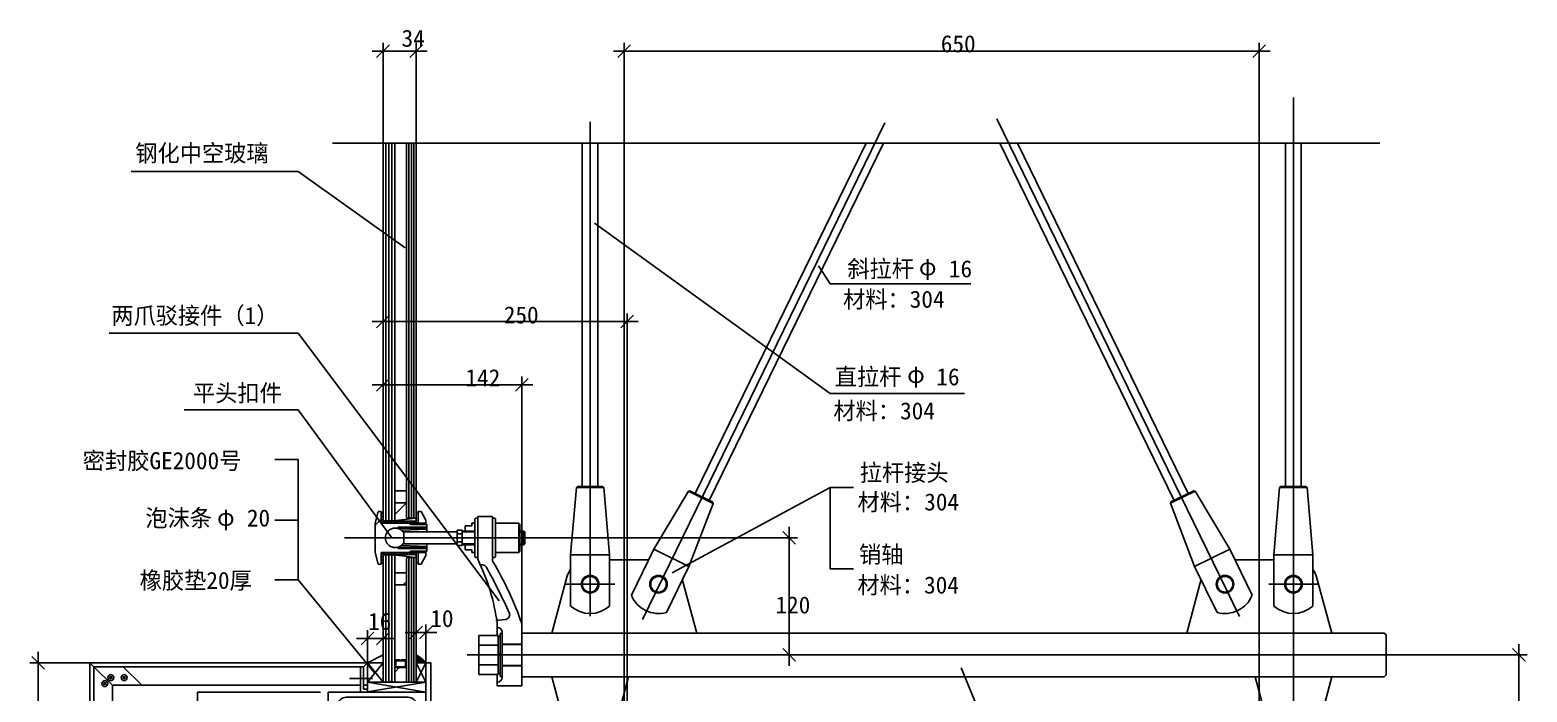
# Model space of a CAD drawing. Header units: metres. Extents: x 1086 to 2762, y 1114 to 2976.
# Drawn here: x 1218 to 2750, y 2298 to 2976 of the extents above; entities that cross this region are included whole.
import ezdxf

# ---------------------------------------------------------------- set-up
doc = ezdxf.new("R2010")
doc.units = ezdxf.units.M
for name, color, linetype in [('212', 2, 'Continuous'), ('3', 5, 'Continuous'), ('BZX', 1, 'Continuous'), ('CSX', 3, 'Continuous'), ('DHX', 4, 'Continuous'), ('PMX', 8, 'Continuous'), ('SDH', 7, 'Continuous'), ('TXT', 2, 'Continuous'), ('XSX', 6, 'Continuous'), ('图层4', 4, 'Continuous')]:
    doc.layers.add(name, color=color, linetype=linetype)

# ---------------------------------------------------------------- blocks, each defined once
blk = doc.blocks.new('A$C719D39D5')
at = {"layer": 'CSX'}
for p, q in [((15.8, 56.78, -342.86), (25.38, 55.94, -342.86)), ((0, 0, -342.86), (2.51, 0, -342.86))]:
    blk.add_line(p, q, dxfattribs=at)
for centre, radius, start, end in [((-624.51, 346.74, -342.86), 718.57, 331.32, 335.58), ((24.95, 50.96, -342.86), 5, 344.88, 85), ((2.51, 4, -342.86), 4, 270, 328.41)]:
    blk.add_arc(centre, radius, start, end, dxfattribs=at)
blk = doc.blocks.new('_ArchTick')
for p, q in [((0.86, 0), (-0.86, 0)), ((0, 0.65), (0, -0.65))]:
    blk.add_line(p, q)
at = {"color": 0, "linetype": 'ByBlock'}
blk.add_lwpolyline([(-0.5, -0.5), (0.5, 0.5)], dxfattribs=at)

msp = doc.modelspace()

# ---------------------------------------------------------------- hatches: boundary and pattern name
at = {"layer": 'BZX'}
h = msp.add_hatch(dxfattribs=at)
h.set_pattern_fill('ANSI38', scale=10)
h.paths.add_polyline_path([(1579.16, 2336.16), (1563.42, 2328.29), (1563.55, 2328.16), (1579.16, 2328.16)])
at = {"layer": 'PMX'}
h = msp.add_hatch(dxfattribs=at)
h.set_pattern_fill('ANSI31', scale=15)
h.paths.add_polyline_path([(1603.16, 2504.16), (1591.16, 2504.16), (1591.16, 2492.16), (1603.16, 2492.16)])
h = msp.add_hatch(dxfattribs=at)
h.set_pattern_fill('ANSI31', scale=25)
h.paths.add_polyline_path([(1622.66, 2471.16), (1605.67, 2471.16), (1607.93, 2469.66), (1624.16, 2469.66)])
h.paths.add_polyline_path([(1624.16, 2469.66), (1607.93, 2469.66), (1605.67, 2471.16), (1577.16, 2471.16), (1577.16, 2483.16), (1574.16, 2483.16), (1571.16, 2471.16), (1571.16, 2456.16), (1581.66, 2456.16, -0.41), (1591.66, 2466.16), (1594.66, 2466.16), (1594.66, 2467.16), (1624.16, 2467.16)])
h.paths.add_polyline_path([(1594.66, 2446.16), (1591.66, 2446.16, -0.41), (1581.66, 2456.16), (1571.16, 2456.16), (1571.16, 2441.16), (1574.16, 2429.16), (1577.16, 2429.16), (1577.16, 2441.16), (1605.67, 2441.16), (1607.93, 2442.66), (1624.16, 2442.66), (1624.16, 2445.16), (1594.66, 2445.16)])
h.paths.add_polyline_path([(1624.16, 2442.66), (1607.93, 2442.66), (1605.67, 2441.16), (1622.66, 2441.16)])
h = msp.add_hatch(dxfattribs=at)
h.set_pattern_fill('ANSI37', scale=18)
h.paths.add_polyline_path([(1603.16, 2492.16), (1591.16, 2492.16), (1591.16, 2474.66), (1590.16, 2473.66), (1612.16, 2476.16), (1604.16, 2476.16), (1603.16, 2477.16)])
h = msp.add_hatch(dxfattribs=at)
h.set_pattern_fill('ANSI31', scale=25)
h.paths.add_polyline_path([(1618.16, 2483.16), (1615.16, 2483.16), (1615.16, 2471.16), (1623.16, 2471.16), (1623.16, 2474.16)])
h.paths.add_polyline_path([(1623.16, 2438.16), (1623.16, 2441.16), (1615.16, 2441.16), (1615.16, 2429.16), (1618.16, 2429.16)])
h = msp.add_hatch(dxfattribs=at)
h.set_pattern_fill('ANSI37', scale=25)
h.paths.add_polyline_path([(1613.16, 2471.16), (1615.16, 2471.16), (1615.16, 2482.16), (1613.16, 2482.16)])
h.paths.add_polyline_path([(1615.16, 2441.16), (1613.16, 2441.16), (1613.16, 2430.16), (1615.16, 2430.16)])
h = msp.add_hatch(dxfattribs=at)
h.set_pattern_fill('ANSI31', scale=15)
h.paths.add_polyline_path([(1594.66, 2467.16), (1594.66, 2466.16), (1624.16, 2466.16), (1624.16, 2467.16)])
h.paths.add_polyline_path([(1624.16, 2464.97), (1624.16, 2466.16), (1594.66, 2466.16), (1594.66, 2465.7, -0.08), (1597.66, 2464.16)])
h.paths.add_polyline_path([(1624.16, 2446.16), (1624.16, 2447.35), (1597.66, 2448.16, -0.08), (1594.66, 2446.62), (1594.66, 2446.16)])
h.paths.add_polyline_path([(1594.66, 2446.16), (1594.66, 2445.16), (1624.16, 2445.16), (1624.16, 2446.16)])
h = msp.add_hatch(dxfattribs=at)
h.set_pattern_fill('ANSI37', scale=18)
h.paths.add_polyline_path([(1603.16, 2420.16), (1591.16, 2420.16), (1591.16, 2437.66), (1590.16, 2438.66), (1612.16, 2436.16), (1604.16, 2436.16), (1603.16, 2435.16)])
h = msp.add_hatch(dxfattribs=at)
h.set_pattern_fill('ANSI31', scale=15)
h.paths.add_polyline_path([(1603.16, 2408.16), (1591.16, 2408.16), (1591.16, 2420.16), (1603.16, 2420.16)])
h = msp.add_hatch(dxfattribs=at)
h.set_pattern_fill('HEX', scale=5)
h.paths.add_polyline_path([(1601.16, 2324.16), (1602.16, 2325.16), (1602.16, 2330.16), (1592.16, 2330.16), (1592.16, 2325.16), (1593.16, 2324.16)])
h = msp.add_hatch(dxfattribs=at)
h.set_pattern_fill('ANSI37', scale=18)
h.paths.add_polyline_path([(1603.16, 2324.74), (1601.57, 2323.16), (1592.74, 2323.16), (1591.16, 2324.74), (1591.16, 2309.16), (1590.16, 2308.16), (1604.16, 2308.16), (1603.16, 2309.16)])

# ---------------------------------------------------------------- linework, layer by layer
msp.add_line((1721.2, 2304.38), (1696.2, 2304.38))
at = {"layer": '3'}
for p, q in [((2604.2, 2358.66), (1721.2, 2358.66)), ((2604.2, 2313.66), (1721.2, 2313.66))]:
    msp.add_line(p, q, dxfattribs=at)
at = {"layer": 'BZX'}
for p, q in [((1579.16, 2860.51), (1579.16, 2962.77)), ((1613.16, 2860.51), (1613.16, 2962.77)), ((1826.2, 2907.34), (1826.2, 2962.77)), ((2476.2, 2907.34), (2476.2, 2962.77)), ((1613.16, 2954.77), (1579.16, 2954.77)), ((1819.44, 2954.77), (2476.2, 2954.77)), ((1601.96, 2753.36), (1492.23, 2831.43)), ((2037.07, 2603.92), (1795.75, 2778.67)), ((2037.07, 2716.22), (2025.02, 2734.79)), ((1579.16, 2631.27), (1579.16, 2685.68)), ((1829.16, 2628.78), (1829.16, 2685.68)), ((1829.16, 2677.68), (1579.16, 2677.68)), ((1492.23, 2665.7), (1697.96, 2391.54)), ((1579.16, 2549.89), (1579.16, 2620.87)), ((1721.2, 2612.87), (1579.16, 2612.87)), ((1721.2, 2358.69), (1721.2, 2620.87)), ((1492.23, 2587.23), (1588.03, 2456.16)), ((1492.23, 2536.37), (1492.23, 2413.19)), ((2037.07, 2507.75), (1875.33, 2420.23)), ((2037.07, 2424.45), (2037.07, 2507.75)), ((1751.36, 2456.16), (2002.92, 2456.16)), ((1994.92, 2456.16), (1994.92, 2336.16)), ((1492.23, 2413.19), (1570.16, 2318.16)), ((1563.16, 2328.19), (1563.16, 2361.04)), ((1579.16, 2328.19), (1579.16, 2361.04)), ((1613.16, 2328.19), (1613.16, 2367.07)), ((1623.16, 2328.19), (1623.16, 2367.07)), ((1579.16, 2353.04), (1563.16, 2353.04)), ((1613.16, 2359.07), (1623.16, 2359.07)), ((1791.23, 2336.16), (2002.92, 2336.16)), ((2669, 2336.16), (2749.96, 2336.16)), ((2741.96, 2336.16), (2741.96, 1731.29)), ((1279.13, 2328.16), (1218.15, 2328.16)), ((1279.13, 2328.16), (1218.15, 2328.16)), ((1226.15, 2328.16), (1226.15, 2194.16)), ((1226.15, 2328.16), (1226.15, 2194.16)), ((1302.16, 2305.16), (1283.16, 2324.16)), ((2256.36, 2115), (2171.13, 2323.13))]:
    msp.add_line(p, q, dxfattribs=at)
for centre in [(1300.52, 2312.95), (1314.15, 2312.95), (1294.37, 2306.8)]:
    msp.add_circle(centre, 3.04, dxfattribs=at)
at = {"layer": 'CSX'}
for p, q in [((1579.16, 2471.25), (1579.16, 2860.48)), ((1591.16, 2474.66), (1591.16, 2860.48)), ((1603.16, 2477.16), (1603.16, 2860.48)), ((1613.16, 2471.16), (1613.16, 2860.48)), ((1783.2, 2860.48, -44000), (1783.2, 2508.66, -44000)), ((1799.2, 2860.48, -44000), (1799.2, 2508.66, -44000)), ((2073.79, 2860.48), (1898.85, 2501.55)), ((2091.58, 2860.48), (1913.23, 2494.54)), ((2210.78, 2860.48), (2389.13, 2494.54)), ((2228.58, 2860.48), (2403.52, 2501.53)), ((2503.2, 2508.66, -44000), (2503.2, 2860.48, -44000)), ((2519.2, 2508.66, -44000), (2519.2, 2860.48, -44000)), ((1321.25, 2831.43), (1492.23, 2831.43)), ((2037.07, 2716.22), (2181.08, 2716.22)), ((1298.84, 2665.7), (1492.23, 2665.7)), ((2037.07, 2603.92), (2174.39, 2603.92)), ((1375.44, 2587.23), (1492.23, 2587.23)), ((1468.44, 2536.37), (1492.23, 2536.37)), ((1603.16, 2504.16), (1591.16, 2504.16)), ((1771.2, 2438.66), (1777.12, 2507.66)), ((1778.2, 2508.66), (1777.12, 2507.66)), ((1805.27, 2507.66), (1777.12, 2507.66)), ((1804.2, 2508.66), (1778.2, 2508.66)), ((1804.2, 2508.66), (1805.27, 2507.66)), ((1805.27, 2507.66), (1811.2, 2438.66)), ((1856.36, 2444.39), (1891.92, 2503.82)), ((1893.32, 2504.25), (1891.92, 2503.82)), ((1917.22, 2491.49), (1891.92, 2503.82)), ((1916.7, 2492.85), (1893.32, 2504.25)), ((2037.07, 2507.75), (2060.86, 2507.75)), ((2385.25, 2491.54), (2410.56, 2503.85)), ((2385.78, 2492.91), (2409.16, 2504.28)), ((2409.16, 2504.28), (2410.56, 2503.85)), ((2446.07, 2444.38), (2410.56, 2503.85)), ((2497.12, 2507.66), (2491.2, 2438.66)), ((2498.2, 2508.66), (2497.12, 2507.66)), ((2497.12, 2507.66), (2525.27, 2507.66)), ((2498.2, 2508.66), (2524.2, 2508.66)), ((2524.2, 2508.66), (2525.27, 2507.66)), ((2531.2, 2438.66), (2525.27, 2507.66)), ((1571.16, 2471.16), (1574.16, 2483.16)), ((1574.16, 2483.16), (1577.16, 2483.16)), ((1577.16, 2483.16), (1577.16, 2471.16)), ((1603.16, 2492.16), (1591.16, 2492.16)), ((1615.16, 2471.16), (1615.16, 2483.16)), ((1615.16, 2483.16), (1618.16, 2483.16)), ((1623.16, 2474.16), (1618.16, 2483.16)), ((1917.22, 2491.49), (1892.32, 2426.86)), ((1916.7, 2492.85), (1917.22, 2491.49)), ((2385.78, 2492.91), (2385.25, 2491.54)), ((2385.25, 2491.54), (2410.09, 2426.89)), ((1468.44, 2474.21), (1492.23, 2474.21)), ((1571.16, 2471.16), (1571.16, 2441.16)), ((1577.16, 2482.16), (1579.16, 2482.16)), ((1577.16, 2471.16), (1623.16, 2471.16)), ((1579.16, 2471.16), (1579.16, 2482.16)), ((1579.16, 2474.66), (1580.16, 2473.66)), ((1579.16, 2473.16), (1613.16, 2473.16)), ((1580.16, 2473.66), (1590.16, 2473.66)), ((1590.16, 2473.66), (1612.16, 2476.16)), ((1590.16, 2473.66), (1591.16, 2474.66)), ((1604.16, 2476.16), (1603.16, 2477.16)), ((1612.16, 2476.16), (1604.16, 2476.16)), ((1607.93, 2469.66), (1605.67, 2471.16)), ((1607.93, 2469.66), (1624.16, 2469.66)), ((1612.16, 2476.16), (1613.16, 2477.16)), ((1613.16, 2482.16), (1615.16, 2482.16)), ((1622.66, 2471.16), (1624.16, 2469.66)), ((1623.16, 2471.16), (1623.16, 2474.16)), ((1624.16, 2469.66), (1624.16, 2462.16)), ((1663.23, 2468.49), (1663.23, 2463.16)), ((1663.23, 2468.49), (1670.2, 2468.49)), ((1670.2, 2468.49), (1670.2, 2471.16)), ((1670.2, 2471.16), (1672.79, 2471.16)), ((1672.79, 2471.16), (1673.29, 2470.66)), ((1673.29, 2475.66), (1673.79, 2476.16)), ((1673.29, 2436.66), (1673.29, 2475.66)), ((1673.79, 2476.16), (1675.7, 2476.16)), ((1675.7, 2476.16), (1676.2, 2475.66)), ((1676.2, 2478.16), (1676.2, 2434.16)), ((1676.2, 2478.16), (1691.2, 2478.16)), ((1676.2, 2436.66), (1676.2, 2475.66)), ((1691.2, 2434.16), (1691.2, 2478.16)), ((1691.2, 2475.66), (1691.7, 2476.16)), ((1691.2, 2436.66), (1691.2, 2475.66)), ((1691.7, 2476.16), (1693.7, 2476.16)), ((1693.7, 2476.16), (1694.2, 2475.66)), ((1694.2, 2463.16), (1694.2, 2475.66)), ((1694.2, 2471.16), (1694.2, 2436.66)), ((1694.2, 2471.16), (1718.2, 2471.16)), ((1718.2, 2471.16), (1718.2, 2441.16)), ((1719.2, 2470.16), (1718.2, 2471.16)), ((1719.2, 2442.16), (1719.2, 2470.16)), ((1591.66, 2466.16), (1594.66, 2466.16)), ((1594.66, 2467.16), (1594.66, 2465.7)), ((1624.16, 2467.16), (1594.66, 2467.16)), ((1597.66, 2464.16), (1624.16, 2464.97)), ((1600.37, 2462.16), (1654.2, 2462.16)), ((1600.37, 2462.16), (1600.37, 2450.16)), ((1655.2, 2464.16), (1660.2, 2464.16)), ((1655.2, 2463.16), (1655.2, 2464.16)), ((1655.2, 2463.16), (1655.2, 2449.16)), ((1655.2, 2460.16), (1660.2, 2460.16)), ((1660.2, 2464.16), (1660.2, 2448.16)), ((1660.2, 2463.16), (1673.29, 2463.16)), ((1719.2, 2463.16), (1723.1, 2463.16)), ((1723.1, 2463.16), (1723.1, 2449.16)), ((1724.2, 2462.16), (1723.1, 2463.16)), ((1724.2, 2462.16), (1724.2, 2450.16)), ((1571.16, 2441.16), (1574.16, 2429.16)), ((1577.16, 2441.16), (1577.16, 2429.16)), ((1577.16, 2441.16), (1623.16, 2441.16)), ((1579.16, 2440.75), (1579.57, 2441.16)), ((1579.16, 2441.16), (1579.16, 2430.16)), ((1579.16, 2308.16), (1579.16, 2439.43)), ((1579.16, 2439.16), (1613.16, 2439.16)), ((1579.16, 2437.66), (1580.16, 2438.66)), ((1579.16, 2437.66), (1580.16, 2438.66)), ((1580.16, 2438.66), (1590.16, 2438.66)), ((1590.16, 2438.66), (1591.16, 2437.66)), ((1590.16, 2438.66), (1612.16, 2436.16)), ((1591.16, 2437.66), (1591.16, 2309.16)), ((1591.66, 2446.16), (1594.66, 2446.16)), ((1594.66, 2445.16), (1594.66, 2446.62)), ((1624.16, 2445.16), (1594.66, 2445.16)), ((1597.66, 2448.16), (1624.16, 2447.35)), ((1600.37, 2450.16), (1654.2, 2450.16)), ((1607.93, 2442.66), (1605.67, 2441.16)), ((1607.93, 2442.66), (1624.16, 2442.66)), ((1613.16, 2308.16), (1613.16, 2441.16)), ((1615.16, 2441.16), (1615.16, 2429.16)), ((1623.16, 2438.16), (1618.16, 2429.16)), ((1624.16, 2442.66), (1622.66, 2441.16)), ((1623.16, 2441.16), (1623.16, 2438.16)), ((1624.16, 2450.16), (1624.16, 2442.66)), ((1655.2, 2452.16), (1660.2, 2452.16)), ((1655.2, 2449.16), (1655.2, 2448.16)), ((1655.2, 2448.16), (1660.2, 2448.16)), ((1660.2, 2449.16), (1673.29, 2449.16)), ((1663.23, 2449.16), (1663.23, 2443.82)), ((1663.23, 2443.82), (1670.2, 2443.82)), ((1670.2, 2443.82), (1670.2, 2441.16)), ((1670.2, 2441.16), (1672.79, 2441.16)), ((1672.79, 2441.16), (1673.29, 2441.66)), ((1691.2, 2441.16), (1691.2, 2450.16)), ((1691.2, 2450.16), (1691.2, 2433.85)), ((1691.2, 2450.16), (1691.2, 2434.16)), ((1694.2, 2441.16), (1718.2, 2441.16)), ((1718.2, 2441.16), (1719.2, 2442.16)), ((1719.2, 2449.16), (1723.1, 2449.16)), ((1723.1, 2449.16), (1724.2, 2450.16)), ((1771.2, 2386.3), (1771.2, 2438.66)), ((1811.2, 2438.66), (1771.2, 2438.66)), ((1811.2, 2386.3), (1811.2, 2438.66)), ((1833.42, 2397.32), (1856.36, 2444.39)), ((1892.32, 2426.86), (1856.36, 2444.39)), ((2410.09, 2426.89), (2446.07, 2444.38)), ((2468.96, 2397.29), (2446.07, 2444.38)), ((2491.2, 2438.66), (2531.2, 2438.66)), ((2491.2, 2386.3), (2491.2, 2438.66)), ((2531.2, 2386.3), (2531.2, 2438.66)), ((1574.16, 2429.16), (1577.16, 2429.16)), ((1577.16, 2430.16), (1579.16, 2430.16)), ((1604.16, 2436.16), (1603.16, 2435.16)), ((1603.16, 2435.16), (1603.16, 2309.16)), ((1612.16, 2436.16), (1604.16, 2436.16)), ((1613.16, 2435.16), (1612.16, 2436.16)), ((1612.16, 2436.16), (1613.16, 2435.16)), ((1613.16, 2430.16), (1615.16, 2430.16)), ((1615.16, 2429.16), (1618.16, 2429.16)), ((1673.29, 2436.66), (1673.79, 2436.16)), ((1673.79, 2436.16), (1675.7, 2436.16)), ((1676.2, 2436.66), (1675.7, 2436.16)), ((1691.2, 2436.66), (1691.7, 2436.16)), ((1691.7, 2436.16), (1693.7, 2436.16)), ((1694.2, 2436.66), (1693.7, 2436.16)), ((1811.2, 2433.66), (1850.55, 2433.66)), ((1869.38, 2379.8), (1892.32, 2426.86)), ((2037.07, 2424.45), (2060.86, 2424.45)), ((2432.99, 2379.8), (2410.09, 2426.89)), ((2491.2, 2433.66), (2451.84, 2433.66)), ((1468.44, 2413.19), (1492.23, 2413.19)), ((1603.16, 2420.16), (1591.16, 2420.16)), ((1603.16, 2408.16), (1591.16, 2408.16)), ((1767.75, 2417.39), (1752.02, 2358.66)), ((1885.55, 2413.98), (1900.38, 2358.66)), ((2416.84, 2413.98), (2402.02, 2358.66)), ((2534.64, 2417.39), (2550.38, 2358.66)), ((1696.2, 2356.22), (1696.2, 2368.38)), ((1696.2, 2364.38), (1696.2, 2364.38)), ((1721.2, 2368.38), (1721.2, 2346.22)), ((1721.2, 2346.22), (1721.2, 2368.38)), ((1721.2, 2367.94, -44000), (1721.2, 2324.94, -44000)), ((1721.2, 2346.09, -44000), (1721.2, 2367.94, -44000)), ((1677.2, 2316.22), (1677.2, 2356.22)), ((1697.2, 2356.22), (1677.2, 2356.22)), ((1697.2, 2346.22), (1677.2, 2346.22)), ((1697.2, 2316.22), (1697.2, 2356.22)), ((1697.2, 2355.1), (1699.2, 2355.1)), ((1699.2, 2314.2), (1699.2, 2358.25)), ((1699.2, 2358.25), (1701.2, 2358.25)), ((1699.2, 2358.12, -44000), (1699.2, 2314.07, -44000)), ((1699.2, 2358.12, -44000), (1701.2, 2358.12, -44000)), ((1701.2, 2313.38), (1701.2, 2359.38)), ((1701.2, 2358.94, -44000), (1701.2, 2312.94, -44000)), ((1701.2, 2347.38), (1721.2, 2347.38)), ((1701.2, 2346.94, -44000), (1721.2, 2346.94, -44000)), ((1721.2, 2304.38), (1721.2, 2347.38)), ((2606.2, 2356.66), (2604.2, 2358.66)), ((2606.2, 2356.66), (2606.2, 2315.66)), ((1579.16, 2336.16), (1563.16, 2328.16)), ((1596.66, 2331.16), (1591.16, 2331.16)), ((1592.16, 2325.16), (1592.16, 2330.16)), ((1602.16, 2330.16), (1592.16, 2330.16)), ((1596.66, 2331.16), (1596.66, 2330.16)), ((1603.16, 2331.16), (1597.66, 2331.16)), ((1597.66, 2331.16), (1597.66, 2330.16)), ((1602.16, 2325.16), (1602.16, 2330.16)), ((1697.2, 2338.25), (1699.2, 2337.1)), ((1697.2, 2336.62), (1699.2, 2335.47)), ((1279.16, 2328.16), (1563.16, 2328.16)), ((1279.16, 2328.16), (1561.16, 2328.16)), ((1283.16, 2324.16), (1279.16, 2328.16)), ((1279.16, 2328.16), (1283.16, 2324.16)), ((1279.16, 2178.16), (1279.16, 2328.16)), ((1279.16, 2178.16), (1279.16, 2328.16)), ((1283.16, 2324.16), (1559.16, 2324.16)), ((1283.16, 2324.16), (1557.16, 2324.16)), ((1283.16, 2182.16), (1283.16, 2324.16)), ((1283.16, 2182.16), (1283.16, 2324.16)), ((1313.16, 2324.16), (1332.16, 2305.16)), ((1556.16, 2298.16), (1556.16, 2324.16)), ((1559.16, 2324.16), (1563.16, 2328.16)), ((1559.16, 2301.16), (1559.16, 2324.16)), ((1561.16, 2328.16), (1579.16, 2328.16)), ((1563.16, 2298.16), (1563.16, 2328.16)), ((1563.16, 2328.16), (1579.16, 2328.16)), ((1592.74, 2323.16), (1591.16, 2324.74)), ((1593.16, 2324.16), (1592.16, 2325.16)), ((1601.57, 2323.16), (1592.74, 2323.16)), ((1601.16, 2324.16), (1593.16, 2324.16)), ((1601.16, 2324.16), (1602.16, 2325.16)), ((1601.57, 2323.16), (1603.16, 2324.74)), ((1613.16, 2328.16), (1628.16, 2328.16)), ((1623.16, 2328.16), (1613.16, 2328.16)), ((1623.16, 2250.16), (1623.16, 2328.16)), ((1628.16, 2208.16), (1628.16, 2328.16)), ((1697.2, 2326.22), (1677.2, 2326.22)), ((1697.2, 2316.22), (1677.2, 2316.22)), ((1696.2, 2304.38), (1696.2, 2316.22)), ((1696.2, 2316.22), (1696.2, 2304.38)), ((1697.2, 2317.35), (1699.2, 2317.35)), ((1701.2, 2325.38), (1721.2, 2325.38)), ((1701.2, 2324.94, -44000), (1721.2, 2324.94, -44000)), ((1721.2, 2326.22), (1721.2, 2304.38)), ((1721.2, 2304.38, -44000), (1721.2, 2326.09, -44000)), ((1721.2, 2326.09, -44000), (1721.2, 2304.38, -44000)), ((2604.2, 2313.66), (2606.2, 2315.66)), ((1302.16, 2305.16), (1556.16, 2305.16)), ((1302.16, 2201.16), (1302.16, 2305.16)), ((1559.16, 2305.16), (1563.16, 2305.16)), ((1563.16, 2301.16), (1559.16, 2301.16)), ((1563.16, 2308.16), (1623.16, 2308.16)), ((1579.16, 2309.16), (1580.16, 2308.16)), ((1579.16, 2309.16), (1580.16, 2308.16)), ((1586.16, 2308.16), (1587.16, 2309.16)), ((1589.68, 2308.16), (1588.68, 2309.16)), ((1591.16, 2309.16), (1590.16, 2308.16)), ((1603.16, 2309.16), (1604.16, 2308.16)), ((1613.16, 2309.16), (1612.16, 2308.16)), ((1696.2, 2308.38), (1696.2, 2308.38)), ((1699.2, 2314.2), (1701.2, 2314.2)), ((1699.2, 2314.07, -44000), (1701.2, 2314.07, -44000)), ((1767.75, 2254.93), (1752.02, 2313.66)), ((1814.64, 2254.93), (1830.38, 2313.66)), ((2487.75, 2254.93), (2472.02, 2313.66)), ((2534.64, 2254.93), (2550.38, 2313.66)), ((1389.16, 1773.16), (1389.16, 2298.16)), ((1515.16, 2298.16), (1389.16, 2298.16))]:
    msp.add_line(p, q, dxfattribs=at)
msp.add_lwpolyline([(1551.31, 2292.86), (1604.83, 2292.86, -0.39), (1613.29, 2285.2), (1616.41, 2253.94, 0.39), (1620.59, 2250.16), (1623.16, 2250.16), (1623.16, 2298.16), (1523.16, 2298.16), (1523.16, 2250.16), (1525.72, 2250.16, 0.39), (1529.9, 2253.94), (1533.02, 2285.2, -0.39), (1541.48, 2292.86), (1551.31, 2292.86)], format="xyb", dxfattribs=at)
for centre, radius in [((1791.2, 2408.66), 9), ((1791.2, 2408.66), 8), ((1861.2, 2408.66), 9), ((1861.2, 2408.66), 9), ((1861.2, 2408.66), 9), ((1861.2, 2408.66), 9), ((1861.2, 2408.66), 8), ((2441.2, 2408.66), 9), ((2441.2, 2408.66), 9), ((2441.2, 2408.66), 9), ((2441.2, 2408.66), 8), ((2511.2, 2408.66), 9), ((2511.2, 2408.66), 8), ((1294.37, 2306.8), 1.04), ((1300.52, 2312.95), 1.04), ((1314.15, 2312.95), 1.04)]:
    msp.add_circle(centre, radius, dxfattribs=at)
for centre, radius, start, end in [((1591.66, 2456.16), 10, 40.71, 319.29), ((1600.37, 2463.66), 1.5, 220.71, 270), ((1654.2, 2463.16), 1, 270, 0), ((1600.37, 2448.66), 1.5, 90, 139.29), ((1654.2, 2449.16), 1, 0, 90), ((1475.96, 2337.35), 222.41, 8.02, 25.8), ((1696.2, 2433.85), 5, 180, 212.58), ((1399.49, 2256.85), 340.49, 19.12, 30.79), ((1791.2, 2408.66), 25.02, 143.08, 159.57), ((2511.2, 2408.66), 25.02, 20.43, 36.92), ((1861.2, 2408.66), 30, 202.21, 285.83), ((2441.2, 2408.66), 30, 254.12, 337.74), ((1791.2, 2408.66), 30, 228.19, 311.81), ((2511.2, 2408.66), 30, 228.19, 311.81), ((1696.2, 2359.38), 5, 0, 90), ((1597.74, 2306.64), 33.3, 40.25, 62.43), ((1696.2, 2313.38), 5, 270, 0)]:
    msp.add_arc(centre, radius, start, end, dxfattribs=at)
at = {"layer": 'DHX'}
for p, q in [((1826.2, 1114.45, -44000), (1826.2, 2907.31, -44000)), ((2476.2, 1114.45, -44000), (2476.2, 2907.31, -44000)), ((2511.2, 1114.45), (2511.2, 2907.31)), ((1791.2, 2882.17, -44000), (1791.2, 2375.81, -44000)), ((2207.62, 2885.23), (2456, 2375.59)), ((2511.2, 2379.07, -44000), (2511.2, 2888.69, -44000)), ((2092.79, 2881.22), (1844.87, 2372.56)), ((1829.16, 1864.16), (1829.16, 2685.68)), ((1539.65, 2456.16), (1751.33, 2456.16)), ((1766.17, 2408.66), (1816.57, 2408.66)), ((2486.17, 2408.66), (2536.57, 2408.66)), ((2668.97, 2336.16), (1665.42, 2336.16)), ((1544.99, 2312.03), (1568.38, 2312.03)), ((1544.99, 2312.03), (1566.38, 2312.03))]:
    msp.add_line(p, q, dxfattribs=at)
at = {"layer": 'PMX'}
for p, q in [((1577.16, 2480.11), (1579.16, 2482.11)), ((1579.16, 2477.07), (1577.16, 2479.07)), ((1577.16, 2476.93), (1579.16, 2478.93)), ((1579.16, 2473.89), (1577.16, 2475.89)), ((1577.16, 2473.75), (1579.16, 2475.75)), ((1578.71, 2471.16), (1577.16, 2472.71)), ((1579.16, 2480.26), (1577.25, 2482.16)), ((1577.75, 2471.16), (1579.16, 2472.57)), ((1579.16, 2472.57), (1579.75, 2473.16)), ((1581.89, 2471.16), (1579.89, 2473.16)), ((1580.93, 2471.16), (1582.93, 2473.16)), ((1585.07, 2471.16), (1583.07, 2473.16)), ((1584.11, 2471.16), (1586.11, 2473.16)), ((1588.25, 2471.16), (1586.25, 2473.16)), ((1587.29, 2471.16), (1589.29, 2473.16)), ((1591.44, 2471.16), (1589.44, 2473.16)), ((1590.48, 2471.16), (1592.48, 2473.16)), ((1594.62, 2471.16), (1592.62, 2473.16)), ((1593.66, 2471.16), (1595.66, 2473.16)), ((1597.8, 2471.16), (1595.8, 2473.16)), ((1596.84, 2471.16), (1598.84, 2473.16)), ((1600.98, 2471.16), (1598.98, 2473.16)), ((1600.02, 2471.16), (1602.02, 2473.16)), ((1604.16, 2471.16), (1602.16, 2473.16)), ((1603.2, 2471.16), (1605.2, 2473.16)), ((1607.35, 2471.16), (1605.35, 2473.16)), ((1606.39, 2471.16), (1608.39, 2473.16)), ((1610.53, 2471.16), (1608.53, 2473.16)), ((1609.57, 2471.16), (1611.57, 2473.16)), ((1613.16, 2471.71), (1611.71, 2473.16)), ((1612.75, 2471.16), (1613.16, 2471.57)), ((1579.16, 2438.89), (1577.16, 2440.89)), ((1577.16, 2438.75), (1579.16, 2440.75)), ((1579.16, 2435.71), (1577.16, 2437.71)), ((1577.16, 2435.57), (1579.16, 2437.57)), ((1579.16, 2439.75), (1579.75, 2439.16)), ((1582.07, 2439.16), (1580.07, 2441.16)), ((1580.75, 2439.16), (1582.75, 2441.16)), ((1585.25, 2439.16), (1583.25, 2441.16)), ((1583.93, 2439.16), (1585.93, 2441.16)), ((1588.43, 2439.16), (1586.43, 2441.16)), ((1587.11, 2439.16), (1589.11, 2441.16)), ((1591.62, 2439.16), (1589.62, 2441.16)), ((1590.3, 2439.16), (1592.3, 2441.16)), ((1594.8, 2439.16), (1592.8, 2441.16)), ((1593.48, 2439.16), (1595.48, 2441.16)), ((1597.98, 2439.16), (1595.98, 2441.16)), ((1596.66, 2439.16), (1598.66, 2441.16)), ((1601.16, 2439.16), (1599.16, 2441.16)), ((1599.84, 2439.16), (1601.84, 2441.16)), ((1604.34, 2439.16), (1602.34, 2441.16)), ((1603.02, 2439.16), (1605.02, 2441.16)), ((1607.53, 2439.16), (1605.53, 2441.16)), ((1606.21, 2439.16), (1608.21, 2441.16)), ((1610.71, 2439.16), (1608.71, 2441.16)), ((1609.39, 2439.16), (1611.39, 2441.16)), ((1613.16, 2439.89), (1611.89, 2441.16)), ((1612.57, 2439.16), (1613.16, 2439.75)), ((1579.16, 2432.53), (1577.16, 2434.53)), ((1577.16, 2432.38), (1579.16, 2434.38)), ((1578.34, 2430.16), (1577.16, 2431.34)), ((1578.11, 2430.16), (1579.16, 2431.2)), ((1613.16, 2336.01), (1613.26, 2336.11)), ((1613.16, 2334.24), (1614.4, 2335.48)), ((1620.03, 2328.16), (1613.16, 2335.04)), ((1613.16, 2332.47), (1615.5, 2334.81)), ((1613.16, 2330.7), (1616.56, 2334.11)), ((1613.16, 2328.94), (1617.6, 2333.38)), ((1618.27, 2328.16), (1613.16, 2333.27)), ((1616.5, 2328.16), (1613.16, 2331.5)), ((1614.73, 2328.16), (1613.16, 2329.73)), ((1614.15, 2328.16), (1618.59, 2332.6)), ((1621.8, 2328.16), (1614.6, 2335.36)), ((1615.92, 2328.16), (1619.56, 2331.8)), ((1617.68, 2328.16), (1620.49, 2330.96)), ((1619.45, 2328.16), (1621.38, 2330.09)), ((1621.22, 2328.16), (1622.25, 2329.19)), ((1622.99, 2328.16), (1623.08, 2328.25))]:
    msp.add_line(p, q, dxfattribs=at)
at = {"layer": 'SDH'}
msp.add_line((1527.29, 2860.48), (2599.74, 2860.48), dxfattribs=at)
at = {"layer": 'XSX'}
for p, q in [((1582.16, 2473.66), (1582.16, 2860.48)), ((1585.16, 2473.66), (1585.16, 2860.48)), ((1588.16, 2473.66), (1588.16, 2860.48)), ((1605.66, 2476.16), (1605.66, 2860.48)), ((1608.16, 2476.16), (1608.16, 2860.48)), ((1610.66, 2476.16), (1610.66, 2860.48)), ((1594.66, 2466.16), (1624.16, 2466.16)), ((1660.2, 2462.16), (1673.29, 2462.16)), ((1719.2, 2462.16), (1724.2, 2462.16)), ((1582.16, 2438.66), (1582.16, 2308.16)), ((1585.16, 2438.66), (1585.16, 2308.16)), ((1588.16, 2438.66), (1588.16, 2308.16)), ((1594.66, 2446.16), (1624.16, 2446.16)), ((1660.2, 2450.16), (1673.29, 2450.16)), ((1719.2, 2450.16), (1724.2, 2450.16)), ((1605.66, 2436.16), (1605.66, 2308.16)), ((1608.16, 2436.16), (1608.16, 2308.16)), ((1610.66, 2436.16), (1610.66, 2308.16)), ((1721.2, 2356.22), (1721.2, 2346.22)), ((1721.2, 2346.09, -44000), (1721.2, 2356.09, -44000)), ((1579.16, 2328.16), (1563.16, 2308.16)), ((1563.16, 2328.16), (1579.16, 2308.16)), ((1623.16, 2308.16), (1613.16, 2328.16)), ((1623.16, 2328.16), (1613.16, 2308.16)), ((1721.2, 2326.22), (1721.2, 2316.22)), ((1721.2, 2316.09, -44000), (1721.2, 2326.09, -44000)), ((1563.16, 2308.16), (1623.16, 2298.16)), ((1623.16, 2308.16), (1563.16, 2298.48))]:
    msp.add_line(p, q, dxfattribs=at)

# ---------------------------------------------------------------- block references
at = {"xscale": -1, "rotation": 180}
msp.add_blockref('A$C719D39D5', (1678.9, 2428.35, 342.86), dxfattribs=at)
at = {"layer": '图层4', "xscale": 13, "yscale": 13, "zscale": 13}
for p, rotation in [((1579.16, 2954.77), 180), ((1613.16, 2954.77), 180), ((1826.2, 2954.77), 180), ((2476.2, 2954.77), 180), ((1579.16, 2677.68), 180), ((1829.16, 2677.68), 180), ((1579.16, 2612.87), 180), ((1721.2, 2612.87), 180), ((1994.92, 2456.16), 90), ((1563.16, 2353.04), 180), ((1579.16, 2353.04), 180), ((1613.16, 2359.07), 180), ((1623.16, 2359.07), 180), ((1994.92, 2336.16), 90), ((2741.96, 2336.16), 90), ((1226.15, 2328.16), 90)]:
    msp.add_blockref('_ArchTick', p, dxfattribs=dict(at, rotation=rotation))

# ---------------------------------------------------------------- texts
at = {"layer": '212'}
for p in [(2127.78, 2725.11), (2115.77, 2614.78), (1409.25, 2468.51)]:
    msp.add_text('φ', height=17.5, dxfattribs=at).set_placement(p)
at = {"layer": 'BZX', "char_height": 17.5, "attachment_point": 1}
for s, insert in [('\\A1;34', (1598.14, 2976.69)), ('\\A1;650', (2150.21, 2971.08)), ('\\A1;250', (1702.79, 2693.28)), ('\\A1;142', (1663.53, 2628.92)), ('\\A1;120', (1980.92, 2396.16)), ('\\A1;16', (1563.83, 2379.3)), ('\\A1;10', (1627.56, 2382.31))]:
    msp.add_mtext(s, dxfattribs=dict(at, insert=insert))
at = {"layer": 'TXT'}
for s, p in [('钢化中空玻璃', (1325.52, 2841.51)), ('斜拉杆   16', (2054.5, 2723.04)), ('材料：304', (2050.12, 2691.85)), ('两爪驳接件（1）', (1300.95, 2675.16)), ('直拉杆   16', (2041.65, 2612.4)), ('平头扣件', (1384.63, 2595.7)), ('材料：304', (2040.24, 2577.52)), ('密封胶GE2000号', (1271.75, 2526.44)), ('拉杆接头', (2067.25, 2514.22)), ('材料：304', (2064.95, 2484.2)), ('泡沫条   20', (1335.83, 2467.77)), ('销轴', (2066.49, 2430.45)), ('橡胶垫20厚', (1330.04, 2403.85)), ('材料：304', (2064.84, 2399.08))]:
    msp.add_text(s, height=17.5, dxfattribs=at).set_placement(p)

doc.saveas('drawing.dxf')
